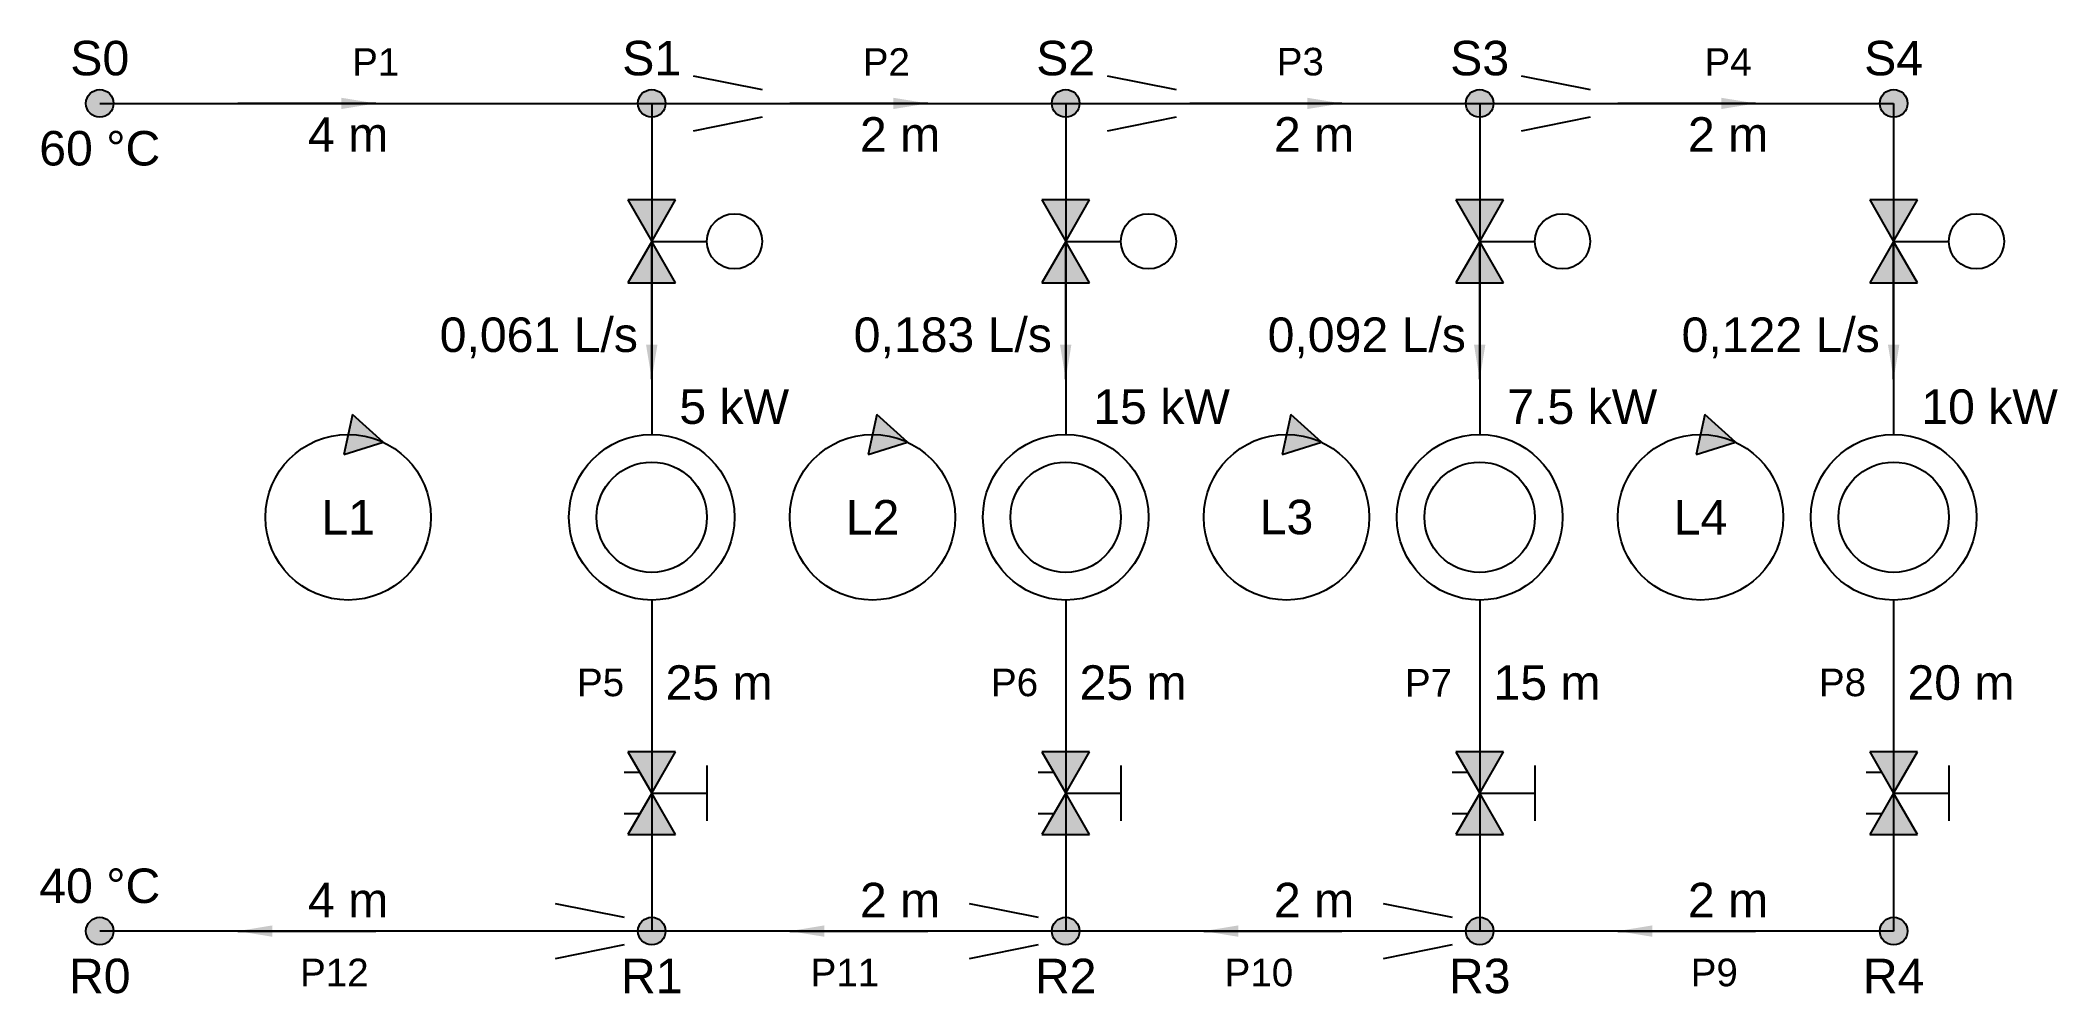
# Model space of a CAD drawing. Header units: millimetres. Extents: x 6 to 152, y -15 to 55.
import ezdxf

# ---------------------------------------------------------------- set-up
doc = ezdxf.new("R2010")
doc.units = ezdxf.units.MM
doc.layers.get('0').update_dxf_attribs({"lineweight": 25})
doc.layers.add('loops', color=1, linetype='Continuous', lineweight=25)
doc.styles.add('textstyle3', font='LiberationSans-Regular.ttf')
doc.dimstyles.new('QCADDimStyle', dxfattribs={"dimtxt": 2.5, "dimasz": 2.5, "dimexe": 1.25, "dimexo": 0.625, "dimtad": 1, "dimtoh": 1, "dimdec": 4, "dimdsep": 46, "dimtxsty": 'Standard', "dimcen": 0.09, "dimadec": 0, "dimazin": 2, "dimtfac": 1, "dimtdec": 4, "dimtofl": 0, "dimtmove": 2, "dimatfit": 3, "dimfxl": 1, "dimtolj": 1, "dimtzin": 0, "dimarcsym": 0})

msp = doc.modelspace()

# ---------------------------------------------------------------- hatches: boundary and pattern name
at = {"transparency": 33554687}
h = msp.add_hatch(color=256, dxfattribs=at)
edge = h.paths.add_edge_path(flags=0)
edge.add_arc((10, 50), 1, 0, 360)
h = msp.add_hatch(color=256, dxfattribs=at)
edge = h.paths.add_edge_path(flags=0)
edge.add_arc((50, 50), 1, 0, 360)
h = msp.add_hatch(color=256, dxfattribs=at)
edge = h.paths.add_edge_path(flags=0)
edge.add_arc((80, 50), 1, 0, 360)
h = msp.add_hatch(color=256, dxfattribs=at)
edge = h.paths.add_edge_path(flags=0)
edge.add_arc((110, 50), 1, 0, 360)
h = msp.add_hatch(color=256, dxfattribs=at)
edge = h.paths.add_edge_path(flags=0)
edge.add_arc((140, 50), 1, 0, 360)
for points in [[(48.27, 37), (51.73, 37), (50, 40), (48.27, 43), (51.73, 43), (50, 40)], [(78.27, 37), (81.73, 37), (80, 40), (78.27, 43), (81.73, 43), (80, 40)], [(108.27, 37), (111.73, 37), (110, 40), (108.27, 43), (111.73, 43), (110, 40)], [(138.27, 37), (141.73, 37), (140, 40), (138.27, 43), (141.73, 43), (140, 40)], [(48.27, -3), (51.73, -3), (50, 0), (48.27, 3), (51.73, 3), (50, 0)], [(78.27, -3), (81.73, -3), (80, 0), (78.27, 3), (81.73, 3), (80, 0)], [(108.27, -3), (111.73, -3), (110, 0), (108.27, 3), (111.73, 3), (110, 0)], [(138.27, -3), (141.73, -3), (140, 0), (138.27, 3), (141.73, 3), (140, 0)]]:
    msp.add_hatch(color=256, dxfattribs=at).paths.add_polyline_path(points, flags=0)
h = msp.add_hatch(color=256, dxfattribs=at)
edge = h.paths.add_edge_path(flags=0)
edge.add_arc((10, -10), 1, 0, 360)
h = msp.add_hatch(color=256, dxfattribs=at)
edge = h.paths.add_edge_path(flags=0)
edge.add_arc((50, -10), 1, 0, 360)
h = msp.add_hatch(color=256, dxfattribs=at)
edge = h.paths.add_edge_path(flags=0)
edge.add_arc((80, -10), 1, 0, 360)
h = msp.add_hatch(color=256, dxfattribs=at)
edge = h.paths.add_edge_path(flags=0)
edge.add_arc((110, -10), 1, 0, 360)
h = msp.add_hatch(color=256, dxfattribs=at)
edge = h.paths.add_edge_path(flags=0)
edge.add_arc((140, -10), 1, 0, 360)
at = {"layer": 'loops', "transparency": 33554687}
for points in [[(27.68, 24.54), (30.53, 25.44), (28.32, 27.46)], [(65.68, 24.54), (68.53, 25.44), (66.32, 27.46)], [(95.68, 24.54), (98.53, 25.44), (96.32, 27.46)], [(125.68, 24.54), (128.53, 25.44), (126.32, 27.46)]]:
    msp.add_hatch(color=256, dxfattribs=at).paths.add_polyline_path(points, flags=0)

# ---------------------------------------------------------------- linework, layer by layer
for p, q in [((53, 52), (58, 51)), ((83, 52), (88, 51)), ((113, 52), (118, 51)), ((10, 50), (50, 50)), ((50, 50), (50, 26)), ((50, 50), (80, 50)), ((80, 50), (80, 26)), ((80, 50), (110, 50)), ((110, 50), (110, 26)), ((110, 50), (140, 50)), ((140, 50), (140, 26)), ((58, 49), (53, 48)), ((88, 49), (83, 48)), ((118, 49), (113, 48)), ((51.73, 43), (48.27, 43)), ((48.27, 43), (50, 40)), ((50, 40), (51.73, 43)), ((81.73, 43), (78.27, 43)), ((78.27, 43), (80, 40)), ((80, 40), (81.73, 43)), ((111.73, 43), (108.27, 43)), ((108.27, 43), (110, 40)), ((110, 40), (111.73, 43)), ((141.73, 43), (138.27, 43)), ((138.27, 43), (140, 40)), ((140, 40), (141.73, 43)), ((50, 40), (48.27, 37)), ((51.73, 37), (50, 40)), ((50, 40), (54, 40)), ((80, 40), (78.27, 37)), ((81.73, 37), (80, 40)), ((80, 40), (84, 40)), ((110, 40), (108.27, 37)), ((111.73, 37), (110, 40)), ((110, 40), (114, 40)), ((140, 40), (138.27, 37)), ((141.73, 37), (140, 40)), ((140, 40), (144, 40)), ((48.27, 37), (51.73, 37)), ((78.27, 37), (81.73, 37)), ((108.27, 37), (111.73, 37)), ((138.27, 37), (141.73, 37)), ((50, 14), (50, -10)), ((80, 14), (80, -10)), ((110, 14), (110, -10)), ((140, 14), (140, -10)), ((51.73, 3), (48.27, 3)), ((48.27, 3), (50, 0)), ((50, 0), (51.73, 3)), ((81.73, 3), (78.27, 3)), ((78.27, 3), (80, 0)), ((80, 0), (81.73, 3)), ((111.73, 3), (108.27, 3)), ((108.27, 3), (110, 0)), ((110, 0), (111.73, 3)), ((141.73, 3), (138.27, 3)), ((138.27, 3), (140, 0)), ((140, 0), (141.73, 3)), ((49.13, 1.5), (48, 1.5)), ((54, 2), (54, -2)), ((79.13, 1.5), (78, 1.5)), ((84, 2), (84, -2)), ((109.13, 1.5), (108, 1.5)), ((114, 2), (114, -2)), ((139.13, 1.5), (138, 1.5)), ((144, 2), (144, -2)), ((50, 0), (48.27, -3)), ((51.73, -3), (50, 0)), ((80, 0), (78.27, -3)), ((81.73, -3), (80, 0)), ((110, 0), (108.27, -3)), ((111.73, -3), (110, 0)), ((140, 0), (138.27, -3)), ((141.73, -3), (140, 0)), ((50, 0), (54, 0)), ((80, 0), (84, 0)), ((110, 0), (114, 0)), ((140, 0), (144, 0)), ((49.13, -1.5), (48, -1.5)), ((79.13, -1.5), (78, -1.5)), ((109.13, -1.5), (108, -1.5)), ((139.13, -1.5), (138, -1.5)), ((48.27, -3), (51.73, -3)), ((78.27, -3), (81.73, -3)), ((108.27, -3), (111.73, -3)), ((138.27, -3), (141.73, -3)), ((43, -8), (48, -9)), ((73, -8), (78, -9)), ((73, -8), (78, -9)), ((103, -8), (108, -9)), ((140, -10), (10, -10)), ((48, -11), (43, -12)), ((78, -11), (73, -12)), ((78, -11), (73, -12)), ((108, -11), (103, -12))]:
    msp.add_line(p, q)
for centre, radius in [((10, 50), 1), ((50, 50), 1), ((80, 50), 1), ((110, 50), 1), ((140, 50), 1), ((56, 40), 2), ((86, 40), 2), ((116, 40), 2), ((146, 40), 2), ((50, 20), 6), ((80, 20), 6), ((110, 20), 6), ((140, 20), 6), ((50, 20), 4), ((80, 20), 4), ((110, 20), 4), ((140, 20), 4), ((10, -10), 1), ((50, -10), 1), ((80, -10), 1), ((110, -10), 1), ((140, -10), 1)]:
    msp.add_circle(centre, radius)
at = {"layer": 'loops'}
for p, q in [((28.32, 27.46), (27.68, 24.54)), ((30.53, 25.44), (28.32, 27.46)), ((66.32, 27.46), (65.68, 24.54)), ((68.53, 25.44), (66.32, 27.46)), ((96.32, 27.46), (95.68, 24.54)), ((98.53, 25.44), (96.32, 27.46)), ((126.32, 27.46), (125.68, 24.54)), ((128.53, 25.44), (126.32, 27.46)), ((27.68, 24.54), (30.53, 25.44)), ((65.68, 24.54), (68.53, 25.44)), ((95.68, 24.54), (98.53, 25.44)), ((125.68, 24.54), (128.53, 25.44))]:
    msp.add_line(p, q, dxfattribs=at)
for centre in [(28, 20), (66, 20), (96, 20), (126, 20)]:
    msp.add_circle(centre, 6, dxfattribs=at)

# ---------------------------------------------------------------- texts
at = {"style": 'textstyle3'}
for s, insert, char_height, attachment_point in [('S0', (10, 52), 2.5, 8), ('S1', (50, 52), 2.5, 8), ('S2', (80, 52), 2.5, 8), ('S3', (110, 52), 2.5, 8), ('S4', (140, 52), 2.5, 8), ('P1', (30, 52), 2, 8), ('P2', (67, 52), 2, 8), ('P3', (97, 52), 2, 8), ('P4', (128, 52), 2, 8), ('4 m', (28, 49), 2.5, 2), ('2 m', (68, 49), 2.5, 2), ('2 m', (98, 49), 2.5, 2), ('2 m', (128, 49), 2.5, 2), ('60 %%dC', (10, 48), 2.5, 2), ('5 kW', (52, 28), 2.5, 4), ('15 kW', (82, 28), 2.5, 4), ('7.5 kW', (112, 28), 2.5, 4), ('10 kW', (142, 28), 2.5, 4), ('P5', (48, 7), 2, 9), ('25 m', (51, 8), 2.5, 4), ('P6', (78, 7), 2, 9), ('25 m', (81, 8), 2.5, 4), ('P7', (108, 7), 2, 9), ('15 m', (111, 8), 2.5, 4), ('P8', (138, 7), 2, 9), ('20 m', (141, 8), 2.5, 4), ('40 %%dC', (10, -8), 2.5, 8), ('4 m', (28, -9), 2.5, 8), ('2 m', (68, -9), 2.5, 8), ('2 m', (98, -9), 2.5, 8), ('2 m', (128, -9), 2.5, 8), ('R0', (10, -12), 2.5, 2), ('P12', (27, -12), 2, 2), ('R1', (50, -12), 2.5, 2), ('P11', (64, -12), 2, 2), ('R2', (80, -12), 2.5, 2), ('P10', (94, -12), 2, 2), ('R3', (110, -12), 2.5, 2), ('P9', (127, -12), 2, 2), ('R4', (140, -12), 2.5, 2)]:
    msp.add_mtext(s, dxfattribs=dict(at, insert=insert, char_height=char_height, attachment_point=attachment_point))
at = {"color": 96, "true_color": 0x008000, "char_height": 2.5, "attachment_point": 6, "style": 'textstyle3'}
for s, insert in [('0,061 L/s', (49, 33)), ('0,183 L/s', (79, 33)), ('0,092 L/s', (109, 33)), ('0,122 L/s', (139, 33))]:
    msp.add_mtext(s, dxfattribs=dict(at, insert=insert))
at = {"layer": 'loops', "char_height": 2.5, "attachment_point": 5, "style": 'textstyle3'}
for s, insert in [('L1', (28, 20)), ('L2', (66, 20)), ('L3', (96, 20)), ('L4', (126, 20))]:
    msp.add_mtext(s, dxfattribs=dict(at, insert=insert))

# ---------------------------------------------------------------- leaders
for points in [[(30, 50), (20, 50)], [(70, 50), (60, 50)], [(100, 50), (89, 50)], [(130, 50), (120, 50)], [(50, 30), (50, 40)], [(80, 30), (80, 40)], [(110, 30), (110, 40)], [(140, 30), (140, 40)], [(20, -10), (30, -10)], [(60, -10), (70, -10)], [(90, -10), (100, -10)], [(120, -10), (130, -10)]]:
    msp.add_leader(points, dimstyle='QCADDimStyle')

doc.saveas('drawing.dxf')
